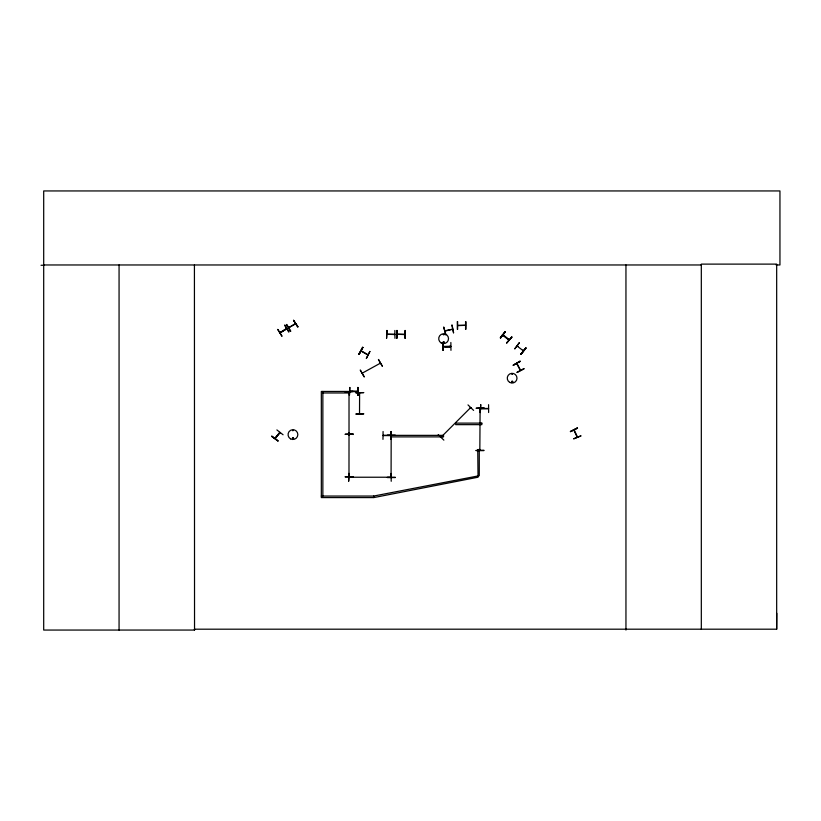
<?xml version="1.0" encoding="UTF-8"?>
<svg xmlns="http://www.w3.org/2000/svg" width="821" height="821" viewBox="0 0 821 821"><rect width="100%" height="100%" fill="white"/><g stroke="black" fill="none" stroke-linecap="round" stroke-linejoin="round"><path stroke-width="1.23" d="M776.112 264.967L779.95 264.967L779.95 190.944L43.698 190.944L43.698 630.056L194.536 630.056L194.433 629.194L776.676 629.194L776.789 613.318M349.336 392.787L349.325 391.956M349.017 433.95L349.007 433.078M349.007 434.555L349.294 435.417L349.284 434.545M349.017 476.56L349.007 475.687L349.325 476.539M391.083 477.494L391.176 435.151M391.145 435.253L391.453 436.023L391.453 435.151M479.833 450.247L479.833 449.374L480.152 450.226M480.152 450.082L480.141 449.539M293.374 430.522L292.533 430.635L293.282 430.327M292.43 438.127C293.579 440.179 293.323 436.372 292.492 438.383M293.682 438.465C292.368 435.735 291.958 440.343 293.559 438.619M444.007 334.599L443.207 334.486L443.956 334.794M444.13 342.48C443.186 340.561 442.971 343.814 444.028 342.573M512.807 382.022C511.688 379.086 510.939 384.392 512.889 381.837M286.693 328.852L280.105 332.885L280.556 332.197M295.632 323.864L288.756 327.661M508.969 340.099C492.456 326.173 512.335 343.373 508.558 339.247M503.16 334.824L503.673 335.656M517.959 346.38L517.281 345.815M523.326 350.824L522.659 350.269M348.966 433.242L349.325 433.929M479.792 449.539L479.833 450.165L480.111 408.232M274.912 438.414L275.723 437.839M380.451 363.139L362.184 373.186M470.864 407.863L470.064 408.109M520.565 370.24L516.891 363.334M511.668 381.58C512.078 383.674 513.135 380.585 511.801 381.508M577.399 436.946L574.177 429.906M445.023 330.76L452.504 329.19M479.833 408.232L479.782 409.063M280.125 432.523L274.984 438.26M280.012 432.657L275.168 438.588M349.849 391.268L350.803 391.627M397.025 334.26L404.825 334.588M383.079 435.304L390.847 435.233M358.798 354.128L362.718 347.334M359.044 354.282L362.974 347.478M369.912 351.491L366.32 358.469L369.861 351.46M441.216 437.48L441.534 436.71L440.98 437.275M470.792 407.904L470.125 408.129L470.679 407.565M520.268 370.333L516.655 363.457M441.729 437.018L441.031 437.213L470.628 407.627M444.151 342.88C444.551 339.689 441.38 343.989 444.233 342.696M511.822 373.801L512.499 374.314L511.791 373.904M271.689 436.372L278.042 441L271.895 436.115M276.893 429.927L283.071 434.771M280.012 432.575L279.55 433.088M274.963 438.342L279.674 432.38M278.073 440.959L271.71 436.341M500.502 337.954L505.182 331.643L500.543 337.985M500.235 337.739L505.202 331.663M500.461 337.913L505.428 331.848M506.701 343.024L511.668 336.949M511.894 337.133L506.619 342.952L511.924 337.164M349.069 477.227L391.001 477.227M523.264 350.731L517.209 346.164M525.789 347.94L521.078 354.231L525.748 347.909M520.832 354.015L525.83 347.971M521.048 354.2L526.056 348.155M394.85 334.537L386.999 334.26L394.85 334.26M357.535 391.627L350.013 391.227M357.597 391.576L349.849 391.545M390.878 435.633L383.079 435.582M480.808 408.468L488.577 408.468M488.495 408.735L480.808 408.807M359.608 392.828L359.526 413.753M467.991 404.907L473.604 410.377M441.318 437.377L441.729 436.936M443.863 440.128L438.209 434.689M277.837 329.426L281.931 336.107M284.897 325.095L288.961 331.807M290.788 331.171L286.775 324.428M297.941 326.789L293.487 320.323L297.91 326.809M279.879 332.608L286.437 328.595L285.975 329.2M286.652 328.78L279.951 332.885M288.828 327.61L295.375 323.597M361.168 350.813L367.849 354.621M378.44 359.516L382.391 366.299L378.491 359.485M364.196 376.798L360.255 370.014L364.155 376.829M480.111 409.104L480.141 408.345M513.248 365.119L520.196 361.476M523.921 368.567L516.994 372.262M517.138 372.518L524.085 368.875M452.453 329.262L445.074 331.058M570.4 431.518L577.543 428.254M573.858 430.173L577.153 437.059M573.797 438.825L581.052 435.818L573.746 438.732M367.726 354.949L361.107 351.09M443.607 327.24L445.875 334.763M452.012 325.095L453.582 332.792M453.531 332.813L451.981 325.106M356.991 391.227L357.699 391.268L349.931 391.268M503.273 334.917L509.123 339.73M450.883 346.277C438.229 346.39 441.472 346.944 450.801 346.554M450.862 342.49L450.965 350.341M443.063 350.393L442.611 342.542M353.071 434.525L353.071 433.929L345.231 434.371M345.22 434.176L353.071 434.032M349.294 435.335L349.017 434.627L348.987 476.457M387.389 435.12L395.24 435.12M483.897 450.226L476.047 450.38M476.057 450.667L483.897 450.626M391.063 473.44L391.217 481.28M345.231 476.693L353.071 476.642M345.231 476.98L353.071 476.97M349.777 477.134L349.161 477.494L349.941 477.217M387.389 477.299L395.24 477.247M387.399 477.586L395.24 477.576M363.662 392.612L355.821 392.838L363.662 392.592M41.05 265.275L43.698 265.265M43.698 264.967L701.319 264.967M457.297 321.534L457.338 329.375M465.579 321.534L465.579 329.375M457.82 325.321L465.579 325.321L457.902 325.629M386.999 330.473L386.568 338.324L386.948 330.473M394.85 330.473L394.963 338.324M397.107 334.26L404.794 334.26M404.876 338.324L404.989 330.473M443.145 346.657L450.873 346.657M444.756 346.78L449.261 346.78M357.699 387.481L357.699 395.332M322.858 392.972L349.017 392.972M488.577 404.681L488.628 412.522M383.079 431.518L382.976 439.368M391.237 435.356L443.545 435.356L443.545 436.885L391.237 436.885M321.329 496.058L373.647 496.058L479.269 475.718L479.269 449.569L477.75 449.569L478.038 477.217L373.935 497.557L373.647 496.058L373.647 497.588L321.329 497.588L321.329 391.443L349.017 391.443L349.017 433.868L349.325 433.242M348.987 433.847L349.007 433.16M293.559 320.272L297.664 326.963M286.437 324.634L290.531 331.325M284.62 325.27L288.715 331.951M277.744 329.478L281.89 336.138M443.884 327.169L445.824 334.773M442.909 342.336L443.012 350.393M349.017 392.017L349.017 392.725M776.676 629.194L776.676 264.116L701.319 264.116L701.319 629.194M625.951 264.967L625.951 630.056M457.625 321.534L457.625 329.375M405.276 330.473L405.276 338.324M396.923 330.473L396.923 338.324M390.95 431.518L391.032 439.368M358.1 387.481L358.1 395.332M322.858 391.443L322.858 496.058M194.423 264.967L194.536 630.056M119.066 264.967L119.066 630.056M379.969 362.933L380.02 362.933M450.031 346.246L449.99 346.76L450.031 346.246M362.687 347.324L359.146 354.333L362.687 347.324M519.395 342.644L514.695 348.946L519.365 342.624M520.042 361.189L513.299 365.222L520.042 361.189M577.379 427.915L570.441 431.61L577.379 427.915M353.071 391.473L345.22 391.966L353.071 391.473M483.897 407.811L476.047 408.263L483.887 407.77M349.048 473.44L348.658 481.291L349.028 473.44M363.672 413.876L355.821 414.061L363.672 413.815M397.025 330.473L396.625 338.324L397.025 330.473M349.849 387.481L349.418 395.332L349.797 387.481M480.726 404.681L480.285 412.522L480.726 404.681M481.835 423.123L455.686 423.123L455.686 424.652L481.835 424.652L481.835 423.123M391.36 431.518L390.929 439.368L391.36 431.518M465.692 329.375L465.692 321.534L465.599 329.375M357.812 395.332L357.812 387.481L357.751 395.332M290.501 438.835A4.895 4.895 0 0 0 297.838 434.596A4.895 4.895 0 0 0 290.501 430.358A4.895 4.895 0 0 0 290.501 438.835M509.697 382.391A4.864 4.864 0 0 0 516.994 378.173A4.864 4.864 0 0 0 509.697 373.966A4.864 4.864 0 0 0 509.697 382.391M441.164 342.921A4.905 4.905 0 0 0 448.523 338.673A4.905 4.905 0 0 0 441.164 334.424A4.905 4.905 0 0 0 441.164 342.921"/></g></svg>
